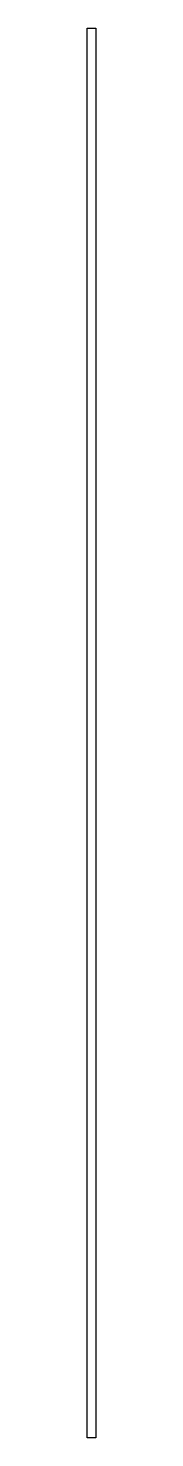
# Model space of a CAD drawing. Header units: millimetres. Extents: x 217 to 219, y -157 to 157.
import ezdxf

# ---------------------------------------------------------------- set-up
doc = ezdxf.new("R2010")
doc.units = ezdxf.units.MM
doc.header["$MEASUREMENT"] = 0
doc.layers.add('Default', color=7, linetype='Continuous', true_color=0x000000)

msp = doc.modelspace()

# ---------------------------------------------------------------- linework, layer by layer
at = {"layer": 'Default'}
for points in [[(217, 157, 338), (217, 157, 321.5), (217, 157, 305)], [(217, 157, 338), (218, 157, 338), (219, 157, 338)], [(217, 157, 305), (218, 157, 305), (219, 157, 305)], [(219, 157, 338), (219, 157, 321.5), (219, 157, 305)], [(217, -157, 338), (217, 0, 338), (217, 157, 338)], [(217, -157, 305), (217, 0, 305), (217, 157, 305)], [(219, 157, 338), (219, 0, 338), (219, -157, 338)], [(219, 157, 305), (219, 0, 305), (219, -157, 305)], [(217, -157, 338), (217, -157, 321.5), (217, -157, 305)], [(219, -157, 338), (218, -157, 338), (217, -157, 338)], [(219, -157, 305), (218, -157, 305), (217, -157, 305)], [(219, -157, 338), (219, -157, 321.5), (219, -157, 305)]]:
    msp.add_open_spline(points, degree=2, dxfattribs=at)

doc.saveas('drawing.dxf')
